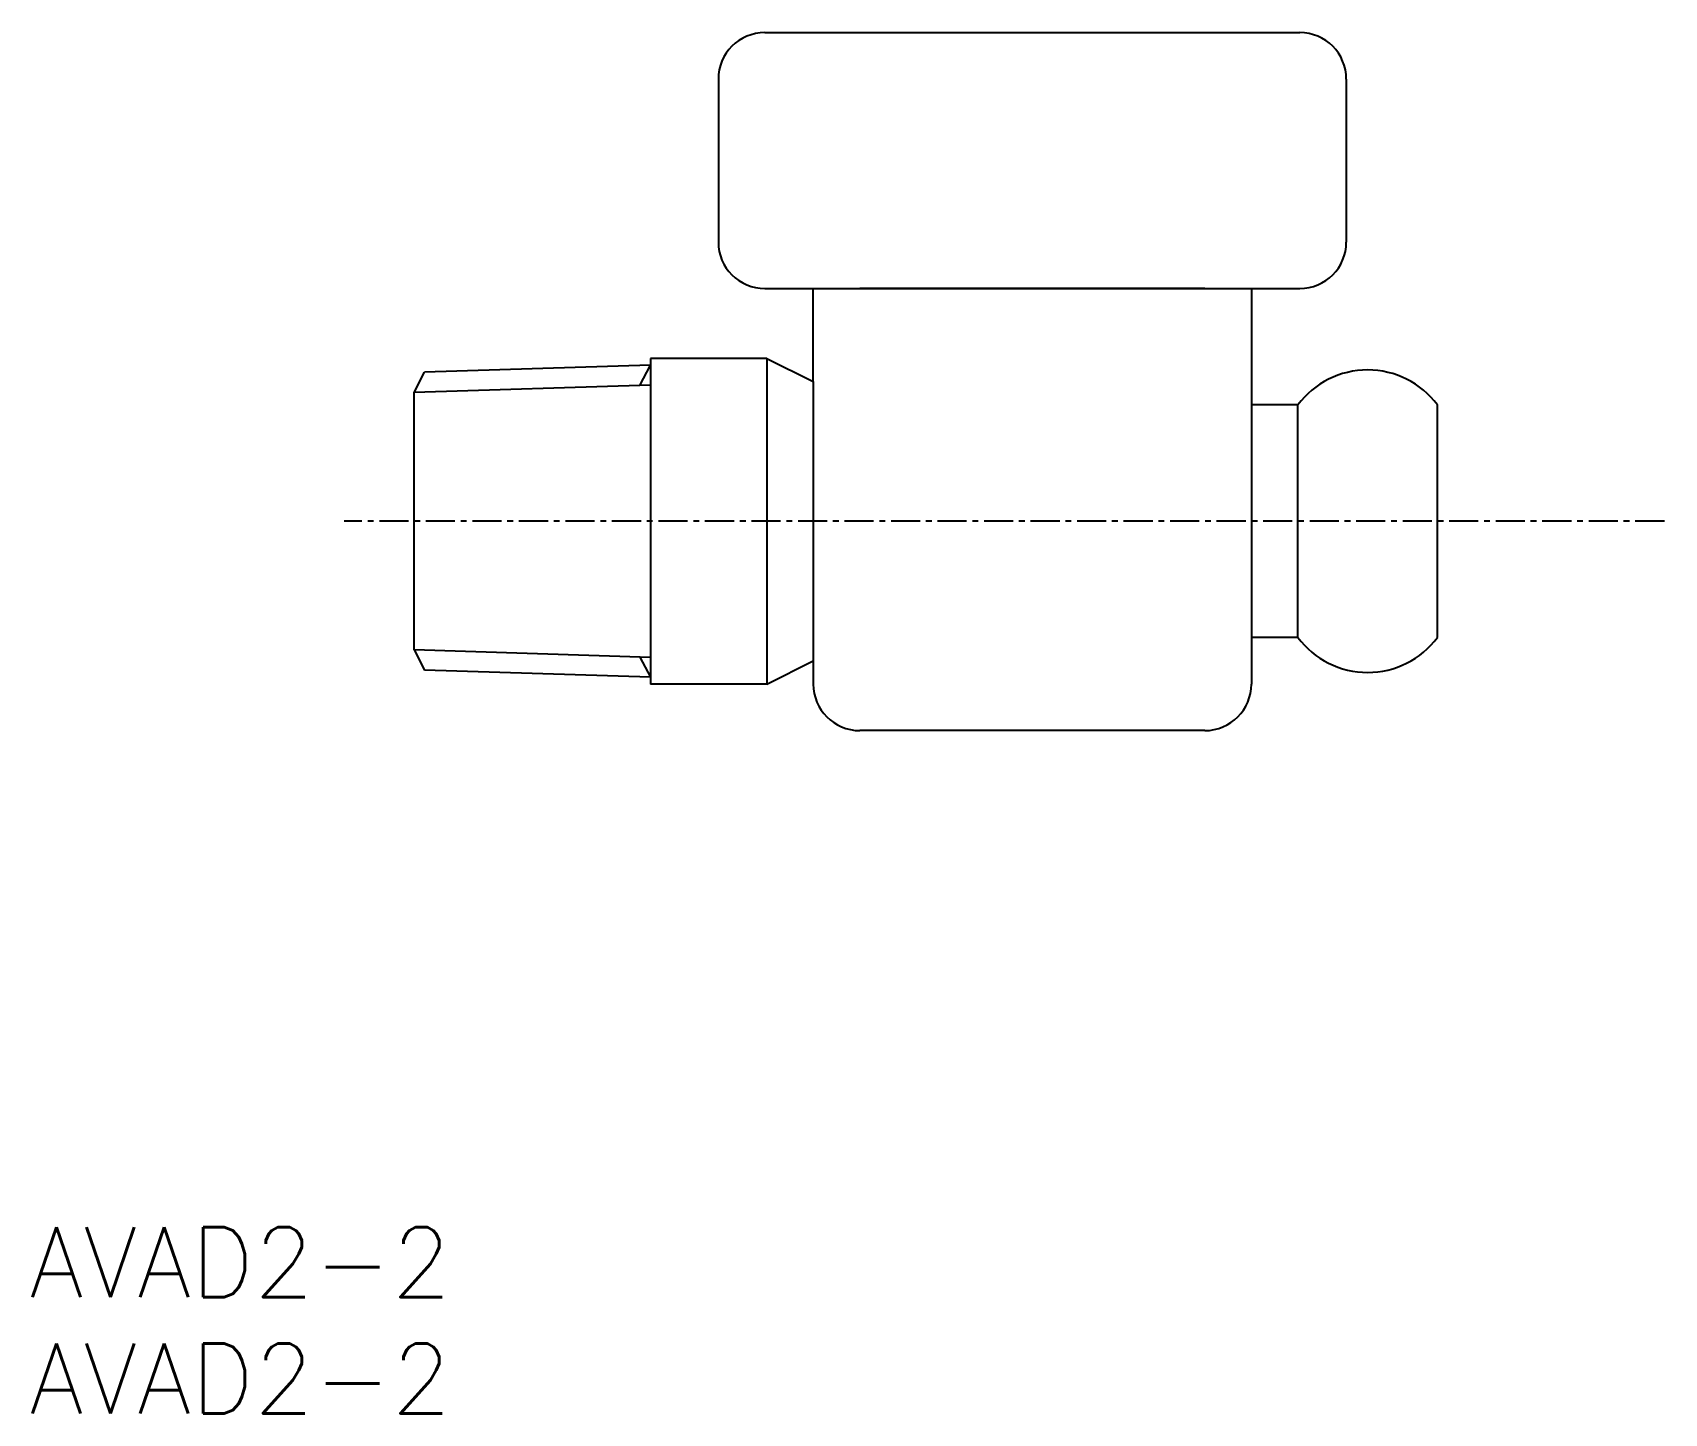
# Model space of a CAD drawing. Extents: x 0.1 to 70.3, y 0 to 59.3.
import ezdxf
from ezdxf.enums import TextEntityAlignment as Align

# ---------------------------------------------------------------- set-up
doc = ezdxf.new("R2010")
doc.units = 0
doc.linetypes.add('CENTER', pattern=[2, 1.25, -0.25, 0.25, -0.25])
doc.layers.get('0').update_dxf_attribs({"linetype": 'CONTINUOUS'})
doc.layers.add('CENTER', color=1, linetype='CENTER')
doc.styles.get("Standard").update_dxf_attribs({"font": 'txt.shx', "bigfont": '@extfont2.shx'})

msp = doc.modelspace()

# ---------------------------------------------------------------- linework, layer by layer
at = {"color": 7, "linetype": 'CONTINUOUS'}
for p, q in [((31.612, 59.348), (54.612, 59.348)), ((29.612, 57.348), (29.612, 50.348)), ((56.612, 57.348), (56.612, 50.348)), ((31.612, 48.348), (54.612, 48.348)), ((33.693, 44.348), (33.693, 48.348)), ((50.53, 48.348), (35.693, 48.348)), ((52.53, 48.348), (52.53, 31.348)), ((26.693, 45.056), (16.983, 44.752)), ((26.693, 45.348), (26.693, 31.348)), ((31.693, 45.348), (26.693, 45.348)), ((31.693, 45.348), (31.693, 31.348)), ((31.693, 45.348), (33.693, 44.348)), ((16.53, 43.882), (16.983, 44.752)), ((33.693, 44.348), (33.693, 32.348)), ((16.53, 32.813), (16.53, 43.882)), ((54.53, 43.348), (52.53, 43.348)), ((54.53, 33.348), (54.53, 43.348)), ((60.53, 33.348), (60.53, 43.348)), ((54.53, 33.348), (52.53, 33.348)), ((16.53, 32.813), (16.983, 31.943)), ((31.693, 31.348), (33.693, 32.348)), ((33.693, 32.348), (33.693, 31.348)), ((26.693, 31.639), (16.983, 31.943)), ((31.693, 31.348), (26.693, 31.348)), ((50.53, 29.348), (35.693, 29.348))]:
    msp.add_line(p, q, dxfattribs=at)
at = {"color": 3, "linetype": 'CONTINUOUS'}
for p, q in [((26.24, 44.186), (26.693, 45.056)), ((26.693, 44.2), (16.53, 43.882)), ((26.693, 32.495), (16.53, 32.813)), ((26.24, 32.509), (26.693, 31.639))]:
    msp.add_line(p, q, dxfattribs=at)
at = {"color": 7, "linetype": 'CONTINUOUS'}
for centre, radius, start, end in [((31.612, 57.348), 2, 90, 180), ((54.612, 57.348), 2, 0, 90), ((31.612, 50.348), 2, 180, 270), ((54.612, 50.348), 2, 270, 0), ((57.53, 41.098), 3.75, 36.8699, 143.1301), ((57.53, 35.598), 3.75, 216.8699, 323.1301), ((35.693, 31.348), 2, 180, 270), ((50.53, 31.348), 2, 270, 0)]:
    msp.add_arc(centre, radius, start, end, dxfattribs=at)
at = {"layer": 'CENTER', "color": 1, "linetype": 'CENTER'}
msp.add_line((70.288, 38.348), (13.53, 38.348), dxfattribs=at)

# ---------------------------------------------------------------- texts
at = {"color": 7, "linetype": 'CONTINUOUS'}
for p in [(0, 6.5), (0, 1.5)]:
    msp.add_text('AVAD2-2', height=3, dxfattribs=at).set_placement(p, align=Align.MIDDLE_LEFT)

doc.saveas('drawing.dxf')
